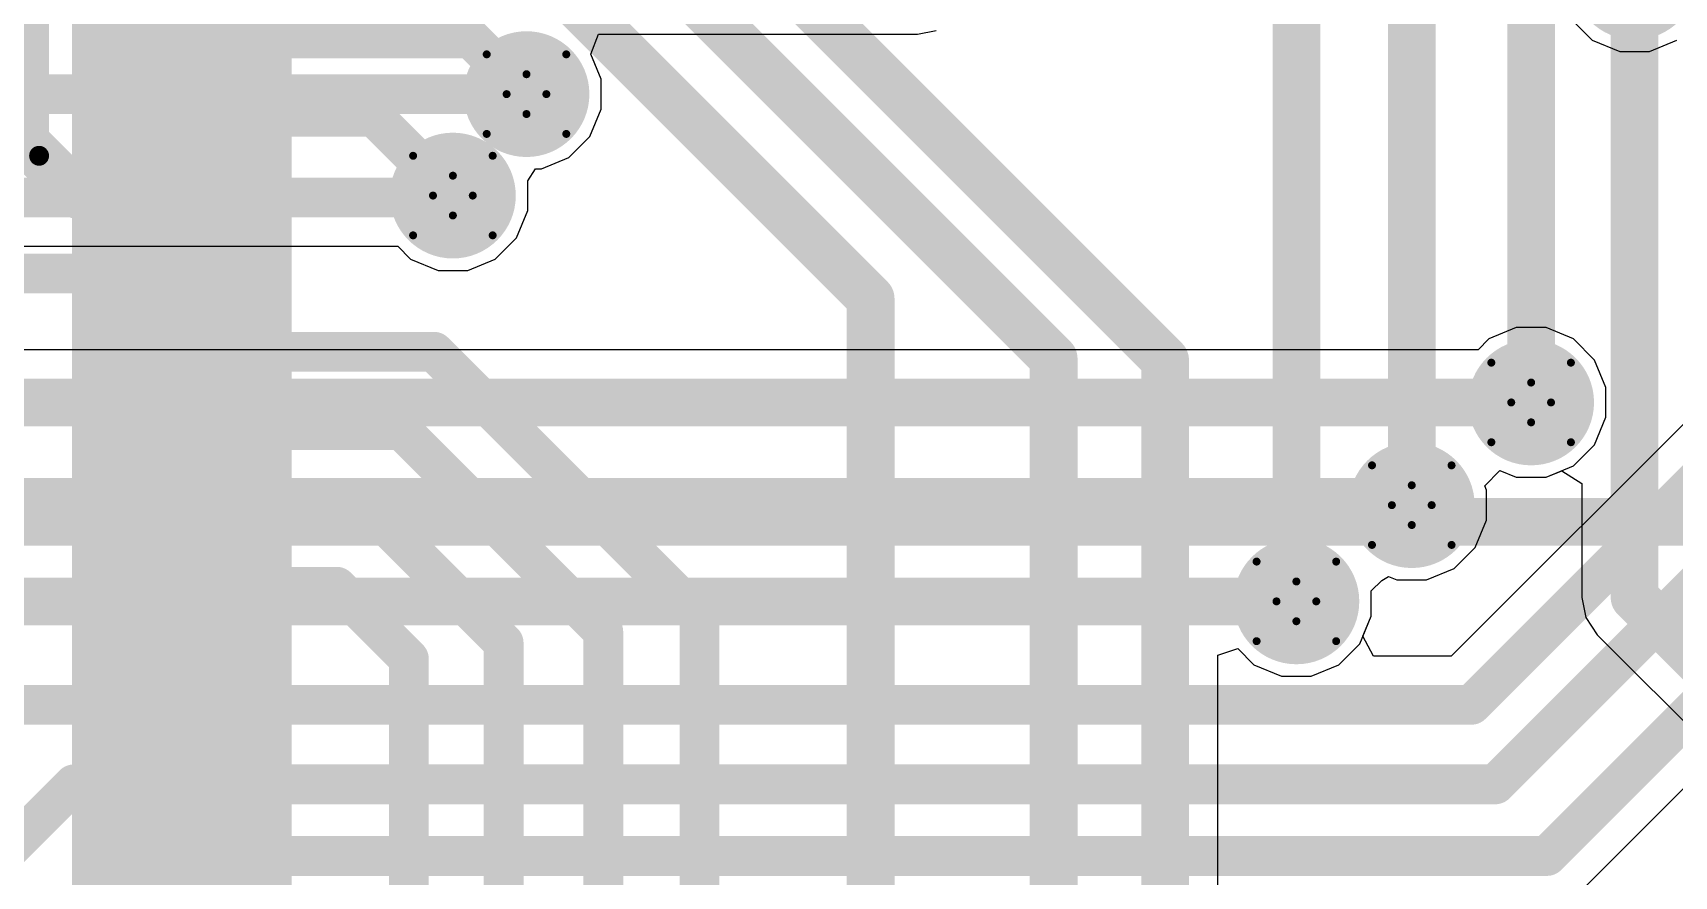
# Model space of a CAD drawing. Header units: inches. Extents: x -48 to 200, y -49 to 27.
# Drawn here: x 2.8284 to 3.241, y 0.8419 to 1.0539 of the extents above; entities that cross this region are included whole.
import ezdxf

# ---------------------------------------------------------------- set-up
doc = ezdxf.new("R2010")
doc.units = ezdxf.units.IN
doc.header["$MEASUREMENT"] = 0
for name, color, linetype in [('Bottom Layer', 5, 'Continuous'), ('Bottom Overlay', 54, 'Continuous'), ('Bottom Paste', 16, 'Continuous'), ('Bottom Solder', 6, 'Continuous'), ('Dimension', 6, 'Continuous'), ('Drill Drawing', 1, 'Continuous'), ('Top Layer', 1, 'Continuous'), ('Top Solder', 216, 'Continuous'), ('Via Holes', 16, 'Continuous')]:
    doc.layers.add(name, color=color, linetype=linetype)

# ---------------------------------------------------------------- blocks, each defined once
blk = doc.blocks.new('LQFP_100_B_37')
at = {"layer": 'Bottom Layer'}
for points in [[(-0.15157, -0.2815), (-0.15157, -0.32874), (-0.16339, -0.32874), (-0.16339, -0.2815)], [(-0.13189, -0.2815), (-0.13189, -0.32874), (-0.1437, -0.32874), (-0.1437, -0.2815)], [(-0.1122, -0.2815), (-0.1122, -0.32874), (-0.12402, -0.32874), (-0.12402, -0.2815)], [(-0.09252, -0.2815), (-0.09252, -0.32874), (-0.10433, -0.32874), (-0.10433, -0.2815)], [(-0.07283, -0.2815), (-0.07283, -0.32874), (-0.08465, -0.32874), (-0.08465, -0.2815)], [(-0.05315, -0.2815), (-0.05315, -0.32874), (-0.06496, -0.32874), (-0.06496, -0.2815)], [(-0.03346, -0.2815), (-0.03346, -0.32874), (-0.04528, -0.32874), (-0.04528, -0.2815)], [(-0.01378, -0.2815), (-0.01378, -0.32874), (-0.02559, -0.32874), (-0.02559, -0.2815)], [(0.00591, -0.2815), (0.00591, -0.32874), (-0.00591, -0.32874), (-0.00591, -0.2815)], [(0.02559, -0.2815), (0.02559, -0.32874), (0.01378, -0.32874), (0.01378, -0.2815)], [(0.04528, -0.2815), (0.04528, -0.32874), (0.03346, -0.32874), (0.03346, -0.2815)]]:
    blk.add_hatch(color=5, dxfattribs=at).paths.add_polyline_path(points)
at = {"layer": 'Bottom Paste'}
for points in [[(-0.15157, -0.2815), (-0.15157, -0.32874), (-0.16339, -0.32874), (-0.16339, -0.2815)], [(-0.13189, -0.2815), (-0.13189, -0.32874), (-0.1437, -0.32874), (-0.1437, -0.2815)], [(-0.1122, -0.2815), (-0.1122, -0.32874), (-0.12402, -0.32874), (-0.12402, -0.2815)], [(-0.09252, -0.2815), (-0.09252, -0.32874), (-0.10433, -0.32874), (-0.10433, -0.2815)], [(-0.07283, -0.2815), (-0.07283, -0.32874), (-0.08465, -0.32874), (-0.08465, -0.2815)], [(-0.05315, -0.2815), (-0.05315, -0.32874), (-0.06496, -0.32874), (-0.06496, -0.2815)], [(-0.03346, -0.2815), (-0.03346, -0.32874), (-0.04528, -0.32874), (-0.04528, -0.2815)], [(-0.01378, -0.2815), (-0.01378, -0.32874), (-0.02559, -0.32874), (-0.02559, -0.2815)], [(0.00591, -0.2815), (0.00591, -0.32874), (-0.00591, -0.32874), (-0.00591, -0.2815)], [(0.02559, -0.2815), (0.02559, -0.32874), (0.01378, -0.32874), (0.01378, -0.2815)], [(0.04528, -0.2815), (0.04528, -0.32874), (0.03346, -0.32874), (0.03346, -0.2815)]]:
    blk.add_hatch(color=16, dxfattribs=at).paths.add_polyline_path(points)
at = {"layer": 'Bottom Solder'}
for points in [[(-0.14757, -0.2775), (-0.14757, -0.33274), (-0.16739, -0.33274), (-0.16739, -0.2775)], [(-0.12789, -0.2775), (-0.12789, -0.33274), (-0.1477, -0.33274), (-0.1477, -0.2775)], [(-0.1082, -0.2775), (-0.1082, -0.33274), (-0.12802, -0.33274), (-0.12802, -0.2775)], [(-0.08852, -0.2775), (-0.08852, -0.33274), (-0.10833, -0.33274), (-0.10833, -0.2775)], [(-0.06883, -0.2775), (-0.06883, -0.33274), (-0.08865, -0.33274), (-0.08865, -0.2775)], [(-0.04915, -0.2775), (-0.04915, -0.33274), (-0.06896, -0.33274), (-0.06896, -0.2775)], [(-0.02946, -0.2775), (-0.02946, -0.33274), (-0.04928, -0.33274), (-0.04928, -0.2775)], [(-0.00978, -0.2775), (-0.00978, -0.33274), (-0.02959, -0.33274), (-0.02959, -0.2775)], [(0.00991, -0.2775), (0.00991, -0.33274), (-0.00991, -0.33274), (-0.00991, -0.2775)], [(0.02959, -0.2775), (0.02959, -0.33274), (0.00978, -0.33274), (0.00978, -0.2775)], [(0.04928, -0.2775), (0.04928, -0.33274), (0.02946, -0.33274), (0.02946, -0.2775)], [(0.06896, -0.2775), (0.06896, -0.33274), (0.04915, -0.33274), (0.04915, -0.2775)]]:
    blk.add_hatch(color=6, dxfattribs=at).paths.add_polyline_path(points)
blk = doc.blocks.new('RES_0805_B_42')
at = {"layer": 'Bottom Layer'}
for points in [[(-0.06, 0.025), (-0.02, 0.025), (-0.02, -0.025), (-0.06, -0.025)], [(0.02, 0.025), (0.06, 0.025), (0.06, -0.025), (0.02, -0.025)]]:
    blk.add_hatch(color=5, dxfattribs=at).paths.add_polyline_path(points)
at = {"layer": 'Bottom Paste'}
for points in [[(-0.06, 0.025), (-0.02, 0.025), (-0.02, -0.025), (-0.06, -0.025)], [(0.02, 0.025), (0.06, 0.025), (0.06, -0.025), (0.02, -0.025)]]:
    blk.add_hatch(color=16, dxfattribs=at).paths.add_polyline_path(points)
at = {"layer": 'Bottom Solder'}
for points in [[(-0.064, 0.029), (-0.016, 0.029), (-0.016, -0.029), (-0.064, -0.029)], [(0.016, 0.029), (0.064, 0.029), (0.064, -0.029), (0.016, -0.029)]]:
    blk.add_hatch(color=6, dxfattribs=at).paths.add_polyline_path(points)
at = {"layer": 'Bottom Overlay'}
for points in [[(-0.064, -0.029, 0.005, 0.005, 0), (-0.064, 0.029, 0.005, 0.005, 0)], [(0.064, 0.029, 0.005, 0.005, 0), (-0.064, 0.029, 0.005, 0.005, 0)], [(0.064, -0.029, 0.005, 0.005, 0), (0.064, 0.029, 0.005, 0.005, 0)], [(0.064, -0.029, 0.005, 0.005, 0), (-0.064, -0.029, 0.005, 0.005, 0)]]:
    blk.add_lwpolyline(points, format="xyseb", dxfattribs=at)
for points in [[(-0.06525, 0.029, 0.0025, 0.0025, 1), (-0.06275, 0.029, 0.0025, 0.0025, 1)], [(-0.06525, 0.029, 0.0025, 0.0025, 1), (-0.06275, 0.029, 0.0025, 0.0025, 1)], [(0.06275, 0.029, 0.0025, 0.0025, 1), (0.06525, 0.029, 0.0025, 0.0025, 1)], [(0.06275, 0.029, 0.0025, 0.0025, 1), (0.06525, 0.029, 0.0025, 0.0025, 1)], [(-0.06525, -0.029, 0.0025, 0.0025, 1), (-0.06275, -0.029, 0.0025, 0.0025, 1)], [(-0.06525, -0.029, 0.0025, 0.0025, 1), (-0.06275, -0.029, 0.0025, 0.0025, 1)], [(0.06275, -0.029, 0.0025, 0.0025, 1), (0.06525, -0.029, 0.0025, 0.0025, 1)], [(0.06275, -0.029, 0.0025, 0.0025, 1), (0.06525, -0.029, 0.0025, 0.0025, 1)]]:
    blk.add_lwpolyline(points, format="xyseb", close=True, dxfattribs=at)

msp = doc.modelspace()

# ---------------------------------------------------------------- hatches: boundary and pattern name
at = {"layer": 'Bottom Layer'}
h = msp.add_hatch(color=5, dxfattribs=at)
edge = h.paths.add_edge_path()
edge.add_arc((2.9525, 1.0385), 0.01181, 0, 360)
h = msp.add_hatch(color=5, dxfattribs=at)
edge = h.paths.add_edge_path()
edge.add_arc((2.934, 1.013), 0.01181, 0, 360)
h = msp.add_hatch(color=5, dxfattribs=at)
edge = h.paths.add_edge_path()
edge.add_arc((3.205, 0.961), 0.01181, 0, 360)
h = msp.add_hatch(color=5, dxfattribs=at)
edge = h.paths.add_edge_path()
edge.add_arc((3.175, 0.93519), 0.01181, 0, 360)
h = msp.add_hatch(color=5, dxfattribs=at)
edge = h.paths.add_edge_path()
edge.add_arc((3.146, 0.911), 0.01181, 0, 360)
at = {"layer": 'Bottom Solder'}
h = msp.add_hatch(color=6, dxfattribs=at)
edge = h.paths.add_edge_path()
edge.add_arc((3.231, 1.068), 0.01581, 0, 360)
h = msp.add_hatch(color=6, dxfattribs=at)
edge = h.paths.add_edge_path()
edge.add_arc((2.9525, 1.0385), 0.01581, 0, 360)
h = msp.add_hatch(color=6, dxfattribs=at)
edge = h.paths.add_edge_path()
edge.add_arc((2.934, 1.013), 0.01581, 0, 360)
h = msp.add_hatch(color=6, dxfattribs=at)
edge = h.paths.add_edge_path()
edge.add_arc((3.205, 0.961), 0.01581, 0, 360)
h = msp.add_hatch(color=6, dxfattribs=at)
edge = h.paths.add_edge_path()
edge.add_arc((3.175, 0.93519), 0.01581, 0, 360)
h = msp.add_hatch(color=6, dxfattribs=at)
edge = h.paths.add_edge_path()
edge.add_arc((3.146, 0.911), 0.01581, 0, 360)
at = {"layer": 'Top Layer'}
h = msp.add_hatch(color=1, dxfattribs=at)
edge = h.paths.add_edge_path()
edge.add_arc((2.9525, 1.0385), 0.01181, 0, 360)
h = msp.add_hatch(color=1, dxfattribs=at)
edge = h.paths.add_edge_path()
edge.add_arc((2.934, 1.013), 0.01181, 0, 360)
h = msp.add_hatch(color=1, dxfattribs=at)
edge = h.paths.add_edge_path()
edge.add_arc((3.205, 0.961), 0.01181, 0, 360)
h = msp.add_hatch(color=1, dxfattribs=at)
edge = h.paths.add_edge_path()
edge.add_arc((3.175, 0.93519), 0.01181, 0, 360)
h = msp.add_hatch(color=1, dxfattribs=at)
edge = h.paths.add_edge_path()
edge.add_arc((3.146, 0.911), 0.01181, 0, 360)
at = {"layer": 'Top Solder'}
h = msp.add_hatch(color=216, dxfattribs=at)
edge = h.paths.add_edge_path()
edge.add_arc((3.231, 1.068), 0.01581, 0, 360)
h = msp.add_hatch(color=216, dxfattribs=at)
edge = h.paths.add_edge_path()
edge.add_arc((2.9525, 1.0385), 0.01581, 0, 360)
h = msp.add_hatch(color=216, dxfattribs=at)
edge = h.paths.add_edge_path()
edge.add_arc((2.934, 1.013), 0.01581, 0, 360)
h = msp.add_hatch(color=216, dxfattribs=at)
edge = h.paths.add_edge_path()
edge.add_arc((3.205, 0.961), 0.01581, 0, 360)
h = msp.add_hatch(color=216, dxfattribs=at)
edge = h.paths.add_edge_path()
edge.add_arc((3.175, 0.93519), 0.01581, 0, 360)
h = msp.add_hatch(color=216, dxfattribs=at)
edge = h.paths.add_edge_path()
edge.add_arc((3.146, 0.911), 0.01581, 0, 360)
at = {"layer": 'Via Holes'}
h = msp.add_hatch(color=7, dxfattribs=at)
edge = h.paths.add_edge_path()
edge.add_arc((2.9525, 1.0385), 0.00591, 0, 360)
h = msp.add_hatch(color=7, dxfattribs=at)
edge = h.paths.add_edge_path()
edge.add_arc((2.934, 1.013), 0.00591, 0, 360)
h = msp.add_hatch(color=7, dxfattribs=at)
edge = h.paths.add_edge_path()
edge.add_arc((3.205, 0.961), 0.00591, 0, 360)
h = msp.add_hatch(color=7, dxfattribs=at)
edge = h.paths.add_edge_path()
edge.add_arc((3.175, 0.93519), 0.00591, 0, 360)
h = msp.add_hatch(color=7, dxfattribs=at)
edge = h.paths.add_edge_path()
edge.add_arc((3.146, 0.911), 0.00591, 0, 360)

# ---------------------------------------------------------------- linework, layer by layer
at = {"layer": 'Bottom Layer'}
for p, q in [((3.19335, 0.94005), (3.19717, 0.94388)), ((3.19717, 0.94388), (3.20126, 0.94219)), ((3.20126, 0.94219), (3.20874, 0.94219)), ((3.20874, 0.94219), (3.21275, 0.94385)), ((3.21275, 0.94385), (3.21775, 0.94061)), ((3.21775, 0.94061), (3.21775, 0.912)), ((3.19381, 0.93893), (3.19335, 0.94005)), ((3.19381, 0.93145), (3.19381, 0.93893)), ((3.19095, 0.92453), (3.19381, 0.93145)), ((3.18566, 0.91924), (3.19095, 0.92453)), ((3.16481, 0.91364), (3.1675, 0.91627)), ((3.1675, 0.91627), (3.16919, 0.91723)), ((3.16919, 0.91723), (3.17126, 0.91638)), ((3.17126, 0.91638), (3.17874, 0.91638)), ((3.17874, 0.91638), (3.18566, 0.91924)), ((3.16481, 0.90726), (3.16481, 0.91364)), ((3.21775, 0.912), (3.21875, 0.90693)), ((3.16195, 0.90034), (3.16481, 0.90726)), ((3.21875, 0.90693), (3.22163, 0.90263)), ((3.15666, 0.89505), (3.16195, 0.90034)), ((3.22163, 0.90263), (3.278, 0.84626)), ((3.12625, 0.89744), (3.13125, 0.89914)), ((3.12625, 0.73649), (3.12625, 0.89744)), ((3.13125, 0.89914), (3.13534, 0.89505)), ((3.13534, 0.89505), (3.14226, 0.89219)), ((3.14226, 0.89219), (3.14974, 0.89219)), ((3.14974, 0.89219), (3.15666, 0.89505))]:
    msp.add_line(p, q, dxfattribs=at)
for points in [[(2.93478, 1.14986, 0.012, 0.012, 0), (3.113, 0.97164, 0.012, 0.012, 0)], [(2.96524, 1.09176, 0.012, 0.012, 0), (3.085, 0.972, 0.012, 0.012, 0)], [(3.175, 0.936, 0.012, 0.012, 0), (3.175, 1.08323, 0.012, 0.012, 0)], [(3.205, 0.961, 0.012, 0.012, 0), (3.205, 1.08636, 0.012, 0.012, 0)], [(3.146, 0.911, 0.012, 0.012, 0), (3.146, 1.0811, 0.012, 0.012, 0)], [(2.95392, 1.07217, 0.012, 0.012, 0), (3.039, 0.98709, 0.012, 0.012, 0)], [(3.231, 0.912, 0.012, 0.012, 0), (3.231, 1.068, 0.012, 0.012, 0)], [(2.86588, 1.05248, 0.01, 0.01, 0), (2.93852, 1.05248, 0.01, 0.01, 0)], [(2.93852, 1.05248, 0.01, 0.01, 0), (2.9525, 1.0385, 0.01, 0.01, 0)], [(2.806, 1.047, 0.012, 0.012, 0), (2.83989, 1.01311, 0.012, 0.012, 0)], [(2.86588, 1.0328, 0.01, 0.01, 0), (2.9142, 1.0328, 0.01, 0.01, 0)], [(2.9142, 1.0328, 0.01, 0.01, 0), (2.934, 1.013, 0.01, 0.01, 0)], [(2.83989, 1.01311, 0.012, 0.012, 0), (2.86588, 1.01311, 0.012, 0.012, 0)], [(2.82243, 0.99343, 0.01, 0.01, 0), (2.86588, 0.99343, 0.01, 0.01, 0)], [(3.039, 0.821, 0.012, 0.012, 0), (3.039, 0.98709, 0.012, 0.012, 0)], [(2.86588, 0.97374, 0.01, 0.01, 0), (2.92926, 0.97374, 0.01, 0.01, 0)], [(2.92926, 0.97374, 0.01, 0.01, 0), (2.996, 0.907, 0.01, 0.01, 0)], [(3.085, 0.71159, 0.012, 0.012, 0), (3.085, 0.972, 0.012, 0.012, 0)], [(3.113, 0.731, 0.012, 0.012, 0), (3.113, 0.97164, 0.012, 0.012, 0)], [(2.86588, 0.95406, 0.01, 0.01, 0), (2.92111, 0.95406, 0.01, 0.01, 0)], [(2.92111, 0.95406, 0.01, 0.01, 0), (2.97181, 0.90335, 0.01, 0.01, 0)], [(2.86588, 0.93437, 0.01, 0.01, 0), (2.91295, 0.93437, 0.01, 0.01, 0)], [(2.91295, 0.93437, 0.01, 0.01, 0), (2.94676, 0.90057, 0.01, 0.01, 0)], [(2.86588, 0.91468, 0.01, 0.01, 0), (2.9048, 0.91468, 0.01, 0.01, 0)], [(2.9048, 0.91468, 0.01, 0.01, 0), (2.92294, 0.89654, 0.01, 0.01, 0)], [(3.231, 0.912, 0.012, 0.012, 0), (3.28737, 0.85563, 0.012, 0.012, 0)], [(2.996, 0.715, 0.01, 0.01, 0), (2.996, 0.907, 0.01, 0.01, 0)], [(2.97181, 0.741, 0.01, 0.01, 0), (2.97181, 0.90335, 0.01, 0.01, 0)], [(2.94676, 0.79619, 0.01, 0.01, 0), (2.94676, 0.90057, 0.01, 0.01, 0)], [(2.92294, 0.768, 0.01, 0.01, 0), (2.92294, 0.89654, 0.01, 0.01, 0)]]:
    msp.add_lwpolyline(points, format="xyseb", dxfattribs=at)
for points in [[(2.86338, 1.05248, 0.005, 0.005, 1), (2.86838, 1.05248, 0.005, 0.005, 1)], [(2.93602, 1.05248, 0.005, 0.005, 1), (2.94102, 1.05248, 0.005, 0.005, 1)], [(2.93602, 1.05248, 0.005, 0.005, 1), (2.94102, 1.05248, 0.005, 0.005, 1)], [(2.95, 1.0385, 0.005, 0.005, 1), (2.955, 1.0385, 0.005, 0.005, 1)], [(2.86338, 1.0328, 0.005, 0.005, 1), (2.86838, 1.0328, 0.005, 0.005, 1)], [(2.9117, 1.0328, 0.005, 0.005, 1), (2.9167, 1.0328, 0.005, 0.005, 1)], [(2.9117, 1.0328, 0.005, 0.005, 1), (2.9167, 1.0328, 0.005, 0.005, 1)], [(2.83689, 1.01311, 0.006, 0.006, 1), (2.84289, 1.01311, 0.006, 0.006, 1)], [(2.83689, 1.01311, 0.006, 0.006, 1), (2.84289, 1.01311, 0.006, 0.006, 1)], [(2.86288, 1.01311, 0.006, 0.006, 1), (2.86888, 1.01311, 0.006, 0.006, 1)], [(2.9315, 1.013, 0.005, 0.005, 1), (2.9365, 1.013, 0.005, 0.005, 1)], [(2.86338, 0.99343, 0.005, 0.005, 1), (2.86838, 0.99343, 0.005, 0.005, 1)], [(3.036, 0.98709, 0.006, 0.006, 1), (3.042, 0.98709, 0.006, 0.006, 1)], [(3.036, 0.98709, 0.006, 0.006, 1), (3.042, 0.98709, 0.006, 0.006, 1)], [(2.86338, 0.97374, 0.005, 0.005, 1), (2.86838, 0.97374, 0.005, 0.005, 1)], [(2.92676, 0.97374, 0.005, 0.005, 1), (2.93176, 0.97374, 0.005, 0.005, 1)], [(2.92676, 0.97374, 0.005, 0.005, 1), (2.93176, 0.97374, 0.005, 0.005, 1)], [(3.082, 0.972, 0.006, 0.006, 1), (3.088, 0.972, 0.006, 0.006, 1)], [(3.082, 0.972, 0.006, 0.006, 1), (3.088, 0.972, 0.006, 0.006, 1)], [(3.11, 0.97164, 0.006, 0.006, 1), (3.116, 0.97164, 0.006, 0.006, 1)], [(3.11, 0.97164, 0.006, 0.006, 1), (3.116, 0.97164, 0.006, 0.006, 1)], [(3.202, 0.961, 0.006, 0.006, 1), (3.208, 0.961, 0.006, 0.006, 1)], [(2.86338, 0.95406, 0.005, 0.005, 1), (2.86838, 0.95406, 0.005, 0.005, 1)], [(2.91861, 0.95406, 0.005, 0.005, 1), (2.92361, 0.95406, 0.005, 0.005, 1)], [(2.91861, 0.95406, 0.005, 0.005, 1), (2.92361, 0.95406, 0.005, 0.005, 1)], [(3.172, 0.936, 0.006, 0.006, 1), (3.178, 0.936, 0.006, 0.006, 1)], [(2.86338, 0.93437, 0.005, 0.005, 1), (2.86838, 0.93437, 0.005, 0.005, 1)], [(2.91045, 0.93437, 0.005, 0.005, 1), (2.91545, 0.93437, 0.005, 0.005, 1)], [(2.91045, 0.93437, 0.005, 0.005, 1), (2.91545, 0.93437, 0.005, 0.005, 1)], [(2.86338, 0.91468, 0.005, 0.005, 1), (2.86838, 0.91468, 0.005, 0.005, 1)], [(2.9023, 0.91468, 0.005, 0.005, 1), (2.9073, 0.91468, 0.005, 0.005, 1)], [(2.9023, 0.91468, 0.005, 0.005, 1), (2.9073, 0.91468, 0.005, 0.005, 1)], [(3.143, 0.911, 0.006, 0.006, 1), (3.149, 0.911, 0.006, 0.006, 1)], [(3.228, 0.912, 0.006, 0.006, 1), (3.234, 0.912, 0.006, 0.006, 1)], [(3.228, 0.912, 0.006, 0.006, 1), (3.234, 0.912, 0.006, 0.006, 1)], [(2.9935, 0.907, 0.005, 0.005, 1), (2.9985, 0.907, 0.005, 0.005, 1)], [(2.9935, 0.907, 0.005, 0.005, 1), (2.9985, 0.907, 0.005, 0.005, 1)], [(2.96931, 0.90335, 0.005, 0.005, 1), (2.97431, 0.90335, 0.005, 0.005, 1)], [(2.96931, 0.90335, 0.005, 0.005, 1), (2.97431, 0.90335, 0.005, 0.005, 1)], [(2.94426, 0.90057, 0.005, 0.005, 1), (2.94926, 0.90057, 0.005, 0.005, 1)], [(2.94426, 0.90057, 0.005, 0.005, 1), (2.94926, 0.90057, 0.005, 0.005, 1)], [(2.92044, 0.89654, 0.005, 0.005, 1), (2.92544, 0.89654, 0.005, 0.005, 1)], [(2.92044, 0.89654, 0.005, 0.005, 1), (2.92544, 0.89654, 0.005, 0.005, 1)]]:
    msp.add_lwpolyline(points, format="xyseb", close=True, dxfattribs=at)
at = {"layer": 'Dimension'}
msp.add_lwpolyline([(-0.067, 0.931, 0.012, 0.012, 0), (3.933, 0.931, 0.012, 0.012, 0)], format="xyseb", dxfattribs=at)
at = {"layer": 'Drill Drawing'}
for points in [[(2.9425, 1.0485, 0.002, 0.002, 0), (2.9525, 1.0435, 0.002, 0.002, 0)], [(2.9425, 1.0485, 0.002, 0.002, 0), (2.9475, 1.0385, 0.002, 0.002, 0)], [(2.9525, 1.0435, 0.002, 0.002, 0), (2.9625, 1.0485, 0.002, 0.002, 0)], [(2.9575, 1.0385, 0.002, 0.002, 0), (2.9625, 1.0485, 0.002, 0.002, 0)], [(2.9425, 1.0285, 0.002, 0.002, 0), (2.9475, 1.0385, 0.002, 0.002, 0)], [(2.9575, 1.0385, 0.002, 0.002, 0), (2.9625, 1.0285, 0.002, 0.002, 0)], [(2.9425, 1.0285, 0.002, 0.002, 0), (2.9525, 1.0335, 0.002, 0.002, 0)], [(2.9525, 1.0335, 0.002, 0.002, 0), (2.9625, 1.0285, 0.002, 0.002, 0)], [(2.924, 1.023, 0.002, 0.002, 0), (2.934, 1.018, 0.002, 0.002, 0)], [(2.924, 1.023, 0.002, 0.002, 0), (2.929, 1.013, 0.002, 0.002, 0)], [(2.934, 1.018, 0.002, 0.002, 0), (2.944, 1.023, 0.002, 0.002, 0)], [(2.939, 1.013, 0.002, 0.002, 0), (2.944, 1.023, 0.002, 0.002, 0)], [(2.924, 1.003, 0.002, 0.002, 0), (2.929, 1.013, 0.002, 0.002, 0)], [(2.939, 1.013, 0.002, 0.002, 0), (2.944, 1.003, 0.002, 0.002, 0)], [(2.924, 1.003, 0.002, 0.002, 0), (2.934, 1.008, 0.002, 0.002, 0)], [(2.934, 1.008, 0.002, 0.002, 0), (2.944, 1.003, 0.002, 0.002, 0)], [(3.195, 0.971, 0.002, 0.002, 0), (3.205, 0.966, 0.002, 0.002, 0)], [(3.195, 0.971, 0.002, 0.002, 0), (3.2, 0.961, 0.002, 0.002, 0)], [(3.205, 0.966, 0.002, 0.002, 0), (3.215, 0.971, 0.002, 0.002, 0)], [(3.21, 0.961, 0.002, 0.002, 0), (3.215, 0.971, 0.002, 0.002, 0)], [(3.195, 0.951, 0.002, 0.002, 0), (3.2, 0.961, 0.002, 0.002, 0)], [(3.21, 0.961, 0.002, 0.002, 0), (3.215, 0.951, 0.002, 0.002, 0)], [(3.195, 0.951, 0.002, 0.002, 0), (3.205, 0.956, 0.002, 0.002, 0)], [(3.205, 0.956, 0.002, 0.002, 0), (3.215, 0.951, 0.002, 0.002, 0)], [(3.165, 0.94519, 0.002, 0.002, 0), (3.175, 0.94019, 0.002, 0.002, 0)], [(3.165, 0.94519, 0.002, 0.002, 0), (3.17, 0.93519, 0.002, 0.002, 0)], [(3.175, 0.94019, 0.002, 0.002, 0), (3.185, 0.94519, 0.002, 0.002, 0)], [(3.18, 0.93519, 0.002, 0.002, 0), (3.185, 0.94519, 0.002, 0.002, 0)], [(3.165, 0.92519, 0.002, 0.002, 0), (3.17, 0.93519, 0.002, 0.002, 0)], [(3.18, 0.93519, 0.002, 0.002, 0), (3.185, 0.92519, 0.002, 0.002, 0)], [(3.165, 0.92519, 0.002, 0.002, 0), (3.175, 0.93019, 0.002, 0.002, 0)], [(3.175, 0.93019, 0.002, 0.002, 0), (3.185, 0.92519, 0.002, 0.002, 0)], [(3.136, 0.921, 0.002, 0.002, 0), (3.146, 0.916, 0.002, 0.002, 0)], [(3.136, 0.921, 0.002, 0.002, 0), (3.141, 0.911, 0.002, 0.002, 0)], [(3.146, 0.916, 0.002, 0.002, 0), (3.156, 0.921, 0.002, 0.002, 0)], [(3.151, 0.911, 0.002, 0.002, 0), (3.156, 0.921, 0.002, 0.002, 0)], [(3.136, 0.901, 0.002, 0.002, 0), (3.141, 0.911, 0.002, 0.002, 0)], [(3.151, 0.911, 0.002, 0.002, 0), (3.156, 0.901, 0.002, 0.002, 0)], [(3.136, 0.901, 0.002, 0.002, 0), (3.146, 0.906, 0.002, 0.002, 0)], [(3.146, 0.906, 0.002, 0.002, 0), (3.156, 0.901, 0.002, 0.002, 0)]]:
    msp.add_lwpolyline(points, format="xyseb", dxfattribs=at)
for points in [[(2.942, 1.0485, 0.001, 0.001, 1), (2.943, 1.0485, 0.001, 0.001, 1)], [(2.942, 1.0485, 0.001, 0.001, 1), (2.943, 1.0485, 0.001, 0.001, 1)], [(2.962, 1.0485, 0.001, 0.001, 1), (2.963, 1.0485, 0.001, 0.001, 1)], [(2.962, 1.0485, 0.001, 0.001, 1), (2.963, 1.0485, 0.001, 0.001, 1)], [(2.952, 1.0435, 0.001, 0.001, 1), (2.953, 1.0435, 0.001, 0.001, 1)], [(2.952, 1.0435, 0.001, 0.001, 1), (2.953, 1.0435, 0.001, 0.001, 1)], [(2.947, 1.0385, 0.001, 0.001, 1), (2.948, 1.0385, 0.001, 0.001, 1)], [(2.947, 1.0385, 0.001, 0.001, 1), (2.948, 1.0385, 0.001, 0.001, 1)], [(2.957, 1.0385, 0.001, 0.001, 1), (2.958, 1.0385, 0.001, 0.001, 1)], [(2.957, 1.0385, 0.001, 0.001, 1), (2.958, 1.0385, 0.001, 0.001, 1)], [(2.952, 1.0335, 0.001, 0.001, 1), (2.953, 1.0335, 0.001, 0.001, 1)], [(2.952, 1.0335, 0.001, 0.001, 1), (2.953, 1.0335, 0.001, 0.001, 1)], [(2.942, 1.0285, 0.001, 0.001, 1), (2.943, 1.0285, 0.001, 0.001, 1)], [(2.942, 1.0285, 0.001, 0.001, 1), (2.943, 1.0285, 0.001, 0.001, 1)], [(2.962, 1.0285, 0.001, 0.001, 1), (2.963, 1.0285, 0.001, 0.001, 1)], [(2.962, 1.0285, 0.001, 0.001, 1), (2.963, 1.0285, 0.001, 0.001, 1)], [(2.9235, 1.023, 0.001, 0.001, 1), (2.9245, 1.023, 0.001, 0.001, 1)], [(2.9235, 1.023, 0.001, 0.001, 1), (2.9245, 1.023, 0.001, 0.001, 1)], [(2.9435, 1.023, 0.001, 0.001, 1), (2.9445, 1.023, 0.001, 0.001, 1)], [(2.9435, 1.023, 0.001, 0.001, 1), (2.9445, 1.023, 0.001, 0.001, 1)], [(2.9335, 1.018, 0.001, 0.001, 1), (2.9345, 1.018, 0.001, 0.001, 1)], [(2.9335, 1.018, 0.001, 0.001, 1), (2.9345, 1.018, 0.001, 0.001, 1)], [(2.9285, 1.013, 0.001, 0.001, 1), (2.9295, 1.013, 0.001, 0.001, 1)], [(2.9285, 1.013, 0.001, 0.001, 1), (2.9295, 1.013, 0.001, 0.001, 1)], [(2.9385, 1.013, 0.001, 0.001, 1), (2.9395, 1.013, 0.001, 0.001, 1)], [(2.9385, 1.013, 0.001, 0.001, 1), (2.9395, 1.013, 0.001, 0.001, 1)], [(2.9335, 1.008, 0.001, 0.001, 1), (2.9345, 1.008, 0.001, 0.001, 1)], [(2.9335, 1.008, 0.001, 0.001, 1), (2.9345, 1.008, 0.001, 0.001, 1)], [(2.9235, 1.003, 0.001, 0.001, 1), (2.9245, 1.003, 0.001, 0.001, 1)], [(2.9235, 1.003, 0.001, 0.001, 1), (2.9245, 1.003, 0.001, 0.001, 1)], [(2.9435, 1.003, 0.001, 0.001, 1), (2.9445, 1.003, 0.001, 0.001, 1)], [(2.9435, 1.003, 0.001, 0.001, 1), (2.9445, 1.003, 0.001, 0.001, 1)], [(3.1945, 0.971, 0.001, 0.001, 1), (3.1955, 0.971, 0.001, 0.001, 1)], [(3.1945, 0.971, 0.001, 0.001, 1), (3.1955, 0.971, 0.001, 0.001, 1)], [(3.2145, 0.971, 0.001, 0.001, 1), (3.2155, 0.971, 0.001, 0.001, 1)], [(3.2145, 0.971, 0.001, 0.001, 1), (3.2155, 0.971, 0.001, 0.001, 1)], [(3.2045, 0.966, 0.001, 0.001, 1), (3.2055, 0.966, 0.001, 0.001, 1)], [(3.2045, 0.966, 0.001, 0.001, 1), (3.2055, 0.966, 0.001, 0.001, 1)], [(3.1995, 0.961, 0.001, 0.001, 1), (3.2005, 0.961, 0.001, 0.001, 1)], [(3.1995, 0.961, 0.001, 0.001, 1), (3.2005, 0.961, 0.001, 0.001, 1)], [(3.2095, 0.961, 0.001, 0.001, 1), (3.2105, 0.961, 0.001, 0.001, 1)], [(3.2095, 0.961, 0.001, 0.001, 1), (3.2105, 0.961, 0.001, 0.001, 1)], [(3.2045, 0.956, 0.001, 0.001, 1), (3.2055, 0.956, 0.001, 0.001, 1)], [(3.2045, 0.956, 0.001, 0.001, 1), (3.2055, 0.956, 0.001, 0.001, 1)], [(3.1945, 0.951, 0.001, 0.001, 1), (3.1955, 0.951, 0.001, 0.001, 1)], [(3.1945, 0.951, 0.001, 0.001, 1), (3.1955, 0.951, 0.001, 0.001, 1)], [(3.2145, 0.951, 0.001, 0.001, 1), (3.2155, 0.951, 0.001, 0.001, 1)], [(3.2145, 0.951, 0.001, 0.001, 1), (3.2155, 0.951, 0.001, 0.001, 1)], [(3.1645, 0.94519, 0.001, 0.001, 1), (3.1655, 0.94519, 0.001, 0.001, 1)], [(3.1645, 0.94519, 0.001, 0.001, 1), (3.1655, 0.94519, 0.001, 0.001, 1)], [(3.1845, 0.94519, 0.001, 0.001, 1), (3.1855, 0.94519, 0.001, 0.001, 1)], [(3.1845, 0.94519, 0.001, 0.001, 1), (3.1855, 0.94519, 0.001, 0.001, 1)], [(3.1745, 0.94019, 0.001, 0.001, 1), (3.1755, 0.94019, 0.001, 0.001, 1)], [(3.1745, 0.94019, 0.001, 0.001, 1), (3.1755, 0.94019, 0.001, 0.001, 1)], [(3.1695, 0.93519, 0.001, 0.001, 1), (3.1705, 0.93519, 0.001, 0.001, 1)], [(3.1695, 0.93519, 0.001, 0.001, 1), (3.1705, 0.93519, 0.001, 0.001, 1)], [(3.1795, 0.93519, 0.001, 0.001, 1), (3.1805, 0.93519, 0.001, 0.001, 1)], [(3.1795, 0.93519, 0.001, 0.001, 1), (3.1805, 0.93519, 0.001, 0.001, 1)], [(3.1745, 0.93019, 0.001, 0.001, 1), (3.1755, 0.93019, 0.001, 0.001, 1)], [(3.1745, 0.93019, 0.001, 0.001, 1), (3.1755, 0.93019, 0.001, 0.001, 1)], [(3.1645, 0.92519, 0.001, 0.001, 1), (3.1655, 0.92519, 0.001, 0.001, 1)], [(3.1645, 0.92519, 0.001, 0.001, 1), (3.1655, 0.92519, 0.001, 0.001, 1)], [(3.1845, 0.92519, 0.001, 0.001, 1), (3.1855, 0.92519, 0.001, 0.001, 1)], [(3.1845, 0.92519, 0.001, 0.001, 1), (3.1855, 0.92519, 0.001, 0.001, 1)], [(3.1355, 0.921, 0.001, 0.001, 1), (3.1365, 0.921, 0.001, 0.001, 1)], [(3.1355, 0.921, 0.001, 0.001, 1), (3.1365, 0.921, 0.001, 0.001, 1)], [(3.1555, 0.921, 0.001, 0.001, 1), (3.1565, 0.921, 0.001, 0.001, 1)], [(3.1555, 0.921, 0.001, 0.001, 1), (3.1565, 0.921, 0.001, 0.001, 1)], [(3.1455, 0.916, 0.001, 0.001, 1), (3.1465, 0.916, 0.001, 0.001, 1)], [(3.1455, 0.916, 0.001, 0.001, 1), (3.1465, 0.916, 0.001, 0.001, 1)], [(3.1405, 0.911, 0.001, 0.001, 1), (3.1415, 0.911, 0.001, 0.001, 1)], [(3.1405, 0.911, 0.001, 0.001, 1), (3.1415, 0.911, 0.001, 0.001, 1)], [(3.1505, 0.911, 0.001, 0.001, 1), (3.1515, 0.911, 0.001, 0.001, 1)], [(3.1505, 0.911, 0.001, 0.001, 1), (3.1515, 0.911, 0.001, 0.001, 1)], [(3.1455, 0.906, 0.001, 0.001, 1), (3.1465, 0.906, 0.001, 0.001, 1)], [(3.1455, 0.906, 0.001, 0.001, 1), (3.1465, 0.906, 0.001, 0.001, 1)], [(3.1355, 0.901, 0.001, 0.001, 1), (3.1365, 0.901, 0.001, 0.001, 1)], [(3.1355, 0.901, 0.001, 0.001, 1), (3.1365, 0.901, 0.001, 0.001, 1)], [(3.1555, 0.901, 0.001, 0.001, 1), (3.1565, 0.901, 0.001, 0.001, 1)], [(3.1555, 0.901, 0.001, 0.001, 1), (3.1565, 0.901, 0.001, 0.001, 1)]]:
    msp.add_lwpolyline(points, format="xyseb", close=True, dxfattribs=at)
at = {"layer": 'Top Layer'}
for p, q in [((3.21505, 1.05734), (3.22034, 1.05205)), ((2.96869, 1.04858), (2.97056, 1.05358)), ((2.97056, 1.05358), (3.05081, 1.05358)), ((3.05081, 1.05358), (3.05549, 1.05451)), ((3.22034, 1.05205), (3.22726, 1.04919)), ((3.23474, 1.04919), (3.24166, 1.05205)), ((2.97131, 1.04224), (2.96869, 1.04858)), ((3.22726, 1.04919), (3.23474, 1.04919)), ((2.97131, 1.03476), (2.97131, 1.04224)), ((2.96845, 1.02784), (2.97131, 1.03476)), ((2.96316, 1.02255), (2.96845, 1.02784)), ((2.95281, 1.01674), (2.95478, 1.01969)), ((2.95478, 1.01969), (2.95624, 1.01969)), ((2.95624, 1.01969), (2.96316, 1.02255)), ((2.95281, 1.00926), (2.95281, 1.01674)), ((2.94995, 1.00234), (2.95281, 1.00926)), ((2.42387, 1.00026), (2.92013, 1.00026)), ((2.92013, 1.00026), (2.92334, 0.99705)), ((2.94466, 0.99705), (2.94995, 1.00234)), ((2.92334, 0.99705), (2.93026, 0.99419)), ((2.93026, 0.99419), (2.93774, 0.99419)), ((2.93774, 0.99419), (2.94466, 0.99705)), ((3.28535, 0.99765), (3.18493, 0.89724)), ((3.20126, 0.97981), (3.19434, 0.97695)), ((3.20874, 0.97981), (3.20126, 0.97981)), ((3.21566, 0.97695), (3.20874, 0.97981)), ((3.19165, 0.97425), (2.425, 0.97425)), ((3.19434, 0.97695), (3.19165, 0.97425)), ((3.22095, 0.97166), (3.21566, 0.97695)), ((3.22381, 0.96474), (3.22095, 0.97166)), ((3.22381, 0.95726), (3.22381, 0.96474)), ((3.22095, 0.95034), (3.22381, 0.95726)), ((3.21566, 0.94505), (3.22095, 0.95034)), ((3.20874, 0.94219), (3.21566, 0.94505)), ((3.19335, 0.94005), (3.19717, 0.94388)), ((3.19717, 0.94388), (3.20126, 0.94219)), ((3.20126, 0.94219), (3.20874, 0.94219)), ((3.19381, 0.93893), (3.19335, 0.94005)), ((3.19381, 0.93145), (3.19381, 0.93893)), ((3.19095, 0.92453), (3.19381, 0.93145)), ((3.18566, 0.91924), (3.19095, 0.92453)), ((3.16481, 0.91364), (3.1675, 0.91627)), ((3.1675, 0.91627), (3.16919, 0.91723)), ((3.16919, 0.91723), (3.17126, 0.91638)), ((3.17126, 0.91638), (3.17874, 0.91638)), ((3.17874, 0.91638), (3.18566, 0.91924)), ((3.21765, 0.83835), (3.29907, 0.91976)), ((3.16481, 0.90726), (3.16481, 0.91364)), ((3.16273, 0.90224), (3.16481, 0.90726)), ((3.16537, 0.89724), (3.16273, 0.90224)), ((3.18493, 0.89724), (3.16537, 0.89724))]:
    msp.add_line(p, q, dxfattribs=at)
for points in [[(2.438, 1.0385, 0.01, 0.01, 0), (2.9525, 1.0385, 0.01, 0.01, 0)], [(2.409, 1.0125, 0.01, 0.01, 0), (2.9335, 1.0125, 0.01, 0.01, 0)], [(2.9335, 1.0125, 0.01, 0.01, 0), (2.934, 1.013, 0.01, 0.01, 0)], [(3.19, 0.885, 0.01, 0.01, 0), (3.294, 0.989, 0.01, 0.01, 0)], [(2.425, 0.961, 0.012, 0.012, 0), (3.204, 0.961, 0.012, 0.012, 0)], [(3.196, 0.865, 0.01, 0.01, 0), (3.291, 0.96, 0.01, 0.01, 0)], [(2.432, 0.936, 0.012, 0.012, 0), (3.17419, 0.936, 0.012, 0.012, 0)], [(3.17419, 0.936, 0.012, 0.012, 0), (3.175, 0.93519, 0.012, 0.012, 0)], [(3.209, 0.847, 0.01, 0.01, 0), (3.294, 0.932, 0.01, 0.01, 0)], [(2.445, 0.911, 0.012, 0.012, 0), (3.146, 0.911, 0.012, 0.012, 0)], [(2.81, 0.885, 0.01, 0.01, 0), (3.19, 0.885, 0.01, 0.01, 0)], [(2.67716, 0.70343, 0.01, 0.01, 0), (2.83873, 0.865, 0.01, 0.01, 0)], [(2.83873, 0.865, 0.01, 0.01, 0), (3.196, 0.865, 0.01, 0.01, 0)], [(2.68562, 0.67462, 0.01, 0.01, 0), (2.858, 0.847, 0.01, 0.01, 0)], [(2.858, 0.847, 0.01, 0.01, 0), (3.209, 0.847, 0.01, 0.01, 0)]]:
    msp.add_lwpolyline(points, format="xyseb", dxfattribs=at)
for points in [[(2.95, 1.0385, 0.005, 0.005, 1), (2.955, 1.0385, 0.005, 0.005, 1)], [(2.931, 1.0125, 0.005, 0.005, 1), (2.936, 1.0125, 0.005, 0.005, 1)], [(2.931, 1.0125, 0.005, 0.005, 1), (2.936, 1.0125, 0.005, 0.005, 1)], [(2.9315, 1.013, 0.005, 0.005, 1), (2.9365, 1.013, 0.005, 0.005, 1)], [(3.201, 0.961, 0.006, 0.006, 1), (3.207, 0.961, 0.006, 0.006, 1)], [(3.17119, 0.936, 0.006, 0.006, 1), (3.17719, 0.936, 0.006, 0.006, 1)], [(3.17119, 0.936, 0.006, 0.006, 1), (3.17719, 0.936, 0.006, 0.006, 1)], [(3.172, 0.93519, 0.006, 0.006, 1), (3.178, 0.93519, 0.006, 0.006, 1)], [(3.143, 0.911, 0.006, 0.006, 1), (3.149, 0.911, 0.006, 0.006, 1)], [(3.1875, 0.885, 0.005, 0.005, 1), (3.1925, 0.885, 0.005, 0.005, 1)], [(3.1875, 0.885, 0.005, 0.005, 1), (3.1925, 0.885, 0.005, 0.005, 1)], [(2.83623, 0.865, 0.005, 0.005, 1), (2.84123, 0.865, 0.005, 0.005, 1)], [(2.83623, 0.865, 0.005, 0.005, 1), (2.84123, 0.865, 0.005, 0.005, 1)], [(3.1935, 0.865, 0.005, 0.005, 1), (3.1985, 0.865, 0.005, 0.005, 1)], [(3.1935, 0.865, 0.005, 0.005, 1), (3.1985, 0.865, 0.005, 0.005, 1)], [(2.8555, 0.847, 0.005, 0.005, 1), (2.8605, 0.847, 0.005, 0.005, 1)], [(2.8555, 0.847, 0.005, 0.005, 1), (2.8605, 0.847, 0.005, 0.005, 1)], [(3.2065, 0.847, 0.005, 0.005, 1), (3.2115, 0.847, 0.005, 0.005, 1)], [(3.2065, 0.847, 0.005, 0.005, 1), (3.2115, 0.847, 0.005, 0.005, 1)]]:
    msp.add_lwpolyline(points, format="xyseb", close=True, dxfattribs=at)

# ---------------------------------------------------------------- block references
at = {"rotation": 270}
for name, p in [('LQFP_100_B_37', (3.171, 0.895)), ('RES_0805_B_42', (2.801, 1.087))]:
    msp.add_blockref(name, p, dxfattribs=at)

doc.saveas('drawing.dxf')
